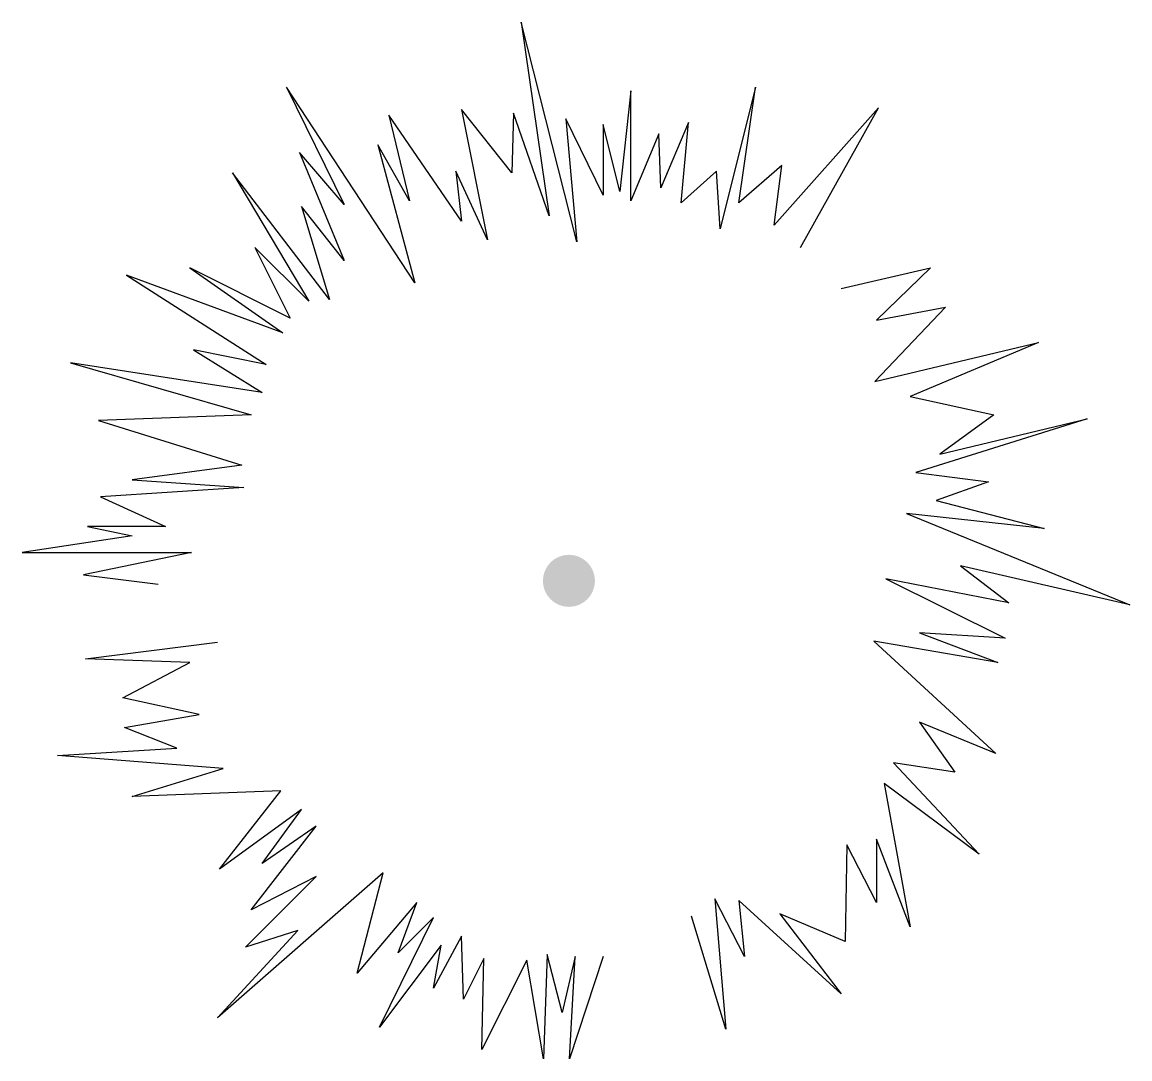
# Model space of a CAD drawing. Header units: inches. Extents: x 6.4 to 27.9, y 0.8 to 20.9.
import ezdxf

# ---------------------------------------------------------------- set-up
doc = ezdxf.new("R2010")
doc.units = ezdxf.units.IN
doc.header["$MEASUREMENT"] = 0

msp = doc.modelspace()

# ---------------------------------------------------------------- hatches: boundary and pattern name
h = msp.add_hatch(color=256)
edge = h.paths.add_edge_path()
edge.add_arc((16.985, 10.109), 0.505, 0, 360)

# ---------------------------------------------------------------- linework, layer by layer
for points in [[(21.472, 16.574), (22.988, 19.28), (20.966, 17.007), (21.111, 18.162), (20.281, 17.44), (20.605, 19.677), (19.92, 16.935), (19.847, 18.053), (19.162, 17.44), (19.306, 18.991), (18.765, 17.729), (18.729, 18.775), (18.187, 17.476), (18.187, 19.605), (17.971, 17.657), (17.646, 18.955), (17.646, 17.584), (16.924, 19.064), (17.14, 16.683), (16.058, 20.939), (16.599, 17.188), (15.913, 19.172), (15.877, 18.017), (14.903, 19.244), (15.408, 16.719), (14.794, 18.053), (14.903, 17.079), (13.495, 19.136), (13.892, 17.476), (13.278, 18.558), (14, 15.889), (11.51, 19.677), (12.629, 17.404), (11.762, 18.414), (12.629, 16.322), (11.798, 17.368), (12.34, 15.564), (10.463, 18.017), (11.943, 15.528), (10.896, 16.574), (11.582, 15.204), (9.633, 16.178), (11.437, 14.915), (8.406, 16.033), (11.113, 14.302), (9.705, 14.59), (11.04, 13.761), (7.323, 14.338), (10.824, 13.328), (7.864, 13.219), (10.643, 12.354), (8.514, 12.065), (10.679, 11.921), (7.9, 11.74), (9.164, 11.163), (7.648, 11.163), (8.514, 10.983), (6.384, 10.658), (9.669, 10.658), (7.575, 10.225), (9.019, 10.045), (9.019, 10.045), (9.019, 10.045)], [(22.266, 15.777), (22.266, 15.777), (23.998, 16.174), (22.951, 15.164), (24.287, 15.417), (22.915, 13.974), (26.092, 14.731), (23.601, 13.685), (25.225, 13.324), (24.179, 12.567), (27.03, 13.252), (23.709, 12.206), (25.117, 12.026), (24.106, 11.665), (26.2, 11.124), (23.529, 11.412), (27.86, 9.645), (24.576, 10.402), (25.514, 9.681), (23.132, 10.15), (25.442, 8.995), (23.782, 9.103), (25.298, 8.526), (22.898, 8.94), (25.261, 6.759), (23.782, 7.372), (24.467, 6.398), (23.276, 6.578), (24.937, 4.811), (23.096, 6.181), (23.601, 3.404), (22.951, 5.099), (22.951, 3.873), (22.374, 4.991), (22.338, 3.115), (21.074, 3.656), (22.266, 2.105), (20.28, 3.909), (20.389, 2.826), (19.811, 3.945), (20.028, 1.42), (19.36, 3.61), (19.36, 3.61), (19.36, 3.61)], [(17.646, 2.826), (16.996, 0.842), (17.104, 2.826), (16.851, 1.744), (16.563, 2.863), (16.49, 0.842), (16.166, 2.754), (15.299, 1.023), (15.335, 2.79), (14.938, 1.997), (14.902, 3.223), (14.361, 2.213), (14.505, 3.043), (13.314, 1.456), (14.361, 3.584), (13.675, 2.899), (14.036, 3.873), (12.881, 2.502), (13.386, 4.45), (10.174, 1.636), (11.726, 3.332), (10.715, 3.007), (12.087, 4.378), (10.824, 3.728), (12.087, 5.352), (11.04, 4.63), (11.798, 5.676), (10.21, 4.522), (11.401, 6.037), (8.514, 5.929), (10.282, 6.47), (7.07, 6.723), (9.38, 6.867), (8.369, 7.264), (9.813, 7.516), (8.333, 7.841), (9.633, 8.526), (7.611, 8.598), (10.174, 8.923)]]:
    msp.add_lwpolyline(points)

doc.saveas('drawing.dxf')
